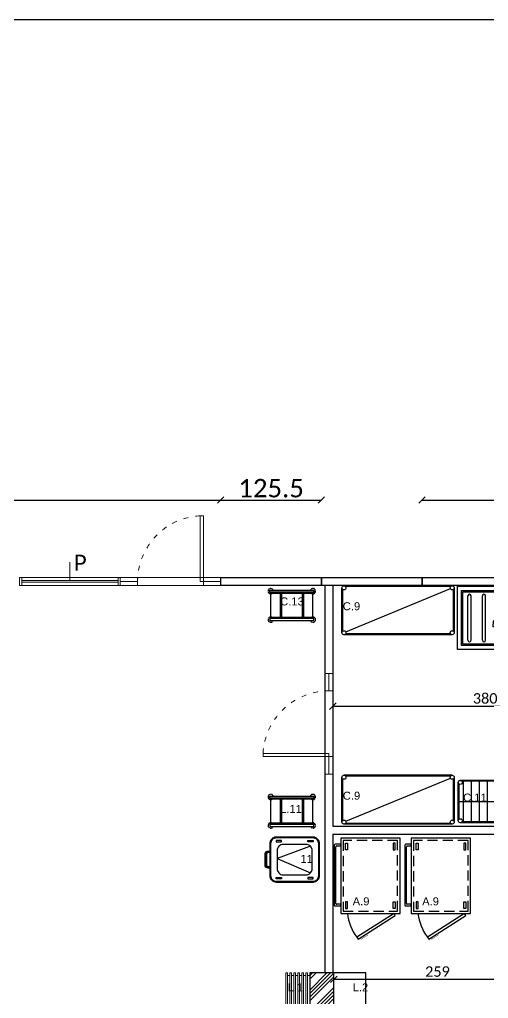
# Model space of a CAD drawing. Header units: millimetres. Extents: x -3516 to 33273, y -7531 to 724.
# Drawn here: x 2545 to 3129, y -2098 to -876 of the extents above; entities that cross this region are included whole.
import ezdxf

# ---------------------------------------------------------------- set-up
doc = ezdxf.new("R2010")
doc.units = ezdxf.units.MM
for name, pattern in [('ACAD_ISO03W100', [30, 12, -18]), ('ACAD_ISO07W100', [3, 0, -3]), ('DASHED', [19.05, 12.7, -6.35]), ('HIDDEN', [0.375, 0.25, -0.125])]:
    doc.linetypes.add(name, pattern=pattern)
for name, color, linetype, lineweight in [('100x120 PEN', 155, 'Continuous', 15), ('DIS-100', 9, 'Continuous', 30), ('GRC- Yazı 1', 3, 'Continuous', 20), ('GRC-Ekipman', 4, 'Continuous', 25), ('KAPI', 37, 'Continuous', 15), ('YAZI', 9, 'Continuous', 20)]:
    doc.layers.add(name, color=color, linetype=linetype, lineweight=lineweight)
doc.layers.add('S2000-002 Çizgi', color=7, linetype='Continuous')
doc.styles.add('ekp-yazı', font='arial.ttf', dxfattribs={"height": 10})
doc.styles.add('VEFA', font='calibri.ttf')
doc.dimstyles.new('VEFA$0', dxfattribs={"dimtxt": 23, "dimasz": 8, "dimexe": 8, "dimexo": 20, "dimgap": 3, "dimtad": 1, "dimdec": 1, "dimdsep": 46, "dimtxsty": 'VEFA', "dimblk": 'OBLIQUE', "dimcen": 2.5, "dimclrd": 256, "dimclre": 256, "dimclrt": 8, "dimadec": 0, "dimazin": 0, "dimtfac": 1, "dimtdec": 1, "dimtix": 1, "dimtmove": 0, "dimatfit": 0, "dimldrblk": 'OBLIQUE', "dimfxl": 1, "dimarcsym": 0})

# ---------------------------------------------------------------- blocks, each defined once
blk = doc.blocks.new('A$Cdef76808')
at = {"layer": '100x120 PEN', "linetype": 'Continuous'}
for p, q in [((62.8, 6), (62.8, 29.1)), ((2.8, 10), (2.8, 0)), ((122.8, 6), (2.8, 6)), ((122.8, 4), (2.8, 4)), ((122.8, 10), (122.8, 0))]:
    blk.add_line(p, q, dxfattribs=at)
blk.add_lwpolyline([(125.5, 0), (0, 0), (0, 10), (125.5, 10)], close=True, dxfattribs=at)
blk = doc.blocks.new('A$Ccb6340a7')
at = {"layer": 'DIS-100', "lineweight": -2}
blk.add_lwpolyline([(10, 125.5), (10, 0), (0, 0), (0, 125.5)], close=True, dxfattribs=at)
blk = doc.blocks.new('ASDQ1234142')
at = {"layer": 'KAPI'}
for p, q in [((177899, 120461.1), (177899, 120451.1)), ((177981, 120461.1), (177981, 120451.1)), ((177899, 120456.1), (177877.3, 120456.1)), ((177981, 120456.1), (178002.8, 120456.1))]:
    blk.add_line(p, q, dxfattribs=at)
at = {"layer": 'KAPI', "linetype": 'Continuous', "ltscale": 0.5}
blk.add_lwpolyline([(177981, 120456.1), (177977, 120456.1), (177977, 120538.1), (177981, 120538.1), (177981, 120456.1)], dxfattribs=at)
at = {"layer": 'KAPI'}
blk.add_lwpolyline([(177877.3, 120451.1), (178002.8, 120451.1), (178002.8, 120461.1), (177877.3, 120461.1)], close=True, dxfattribs=at)
at = {"layer": 'KAPI', "linetype": 'ACAD_ISO03W100', "ltscale": 0.5}
blk.add_arc((177981.2, 120456), 82.2, 92.9167, 179.9475, dxfattribs=at)
blk = doc.blocks.new('_Oblique')
at = {"color": 0, "linetype": 'ByBlock', "lineweight": -2}
blk.add_line((-0.5, -0.5), (0.5, 0.5), dxfattribs=at)
blk = doc.blocks.new('*D30')
at = {"linetype": 'ACAD_ISO07W100', "lineweight": -2, "transparency": 16777216}
for p, q in [((1917, -1476.6), (1917, -1476.1)), ((2795.5, -1476.6), (2795.5, -1476.1))]:
    blk.add_line(p, q, dxfattribs=at)
at = {"linetype": 'Continuous', "lineweight": -2, "transparency": 16777216}
blk.add_line((1917, -1476.1), (2795.5, -1476.1), dxfattribs=at)
at = {"layer": 'Defpoints', "color": 0, "transparency": 16777216}
for p in [(2795.5, -1476.1), (1917, -1572.7), (2795.5, -1572.7)]:
    blk.add_point(p, dxfattribs=at)
at = {"lineweight": -2, "transparency": 16777216, "xscale": 8, "yscale": 8, "zscale": 8, "rotation": 180}
blk.add_blockref('_Oblique', (1917, -1476.1), dxfattribs=at)
at = {"lineweight": -2, "transparency": 16777216, "xscale": 8, "yscale": 8, "zscale": 8}
blk.add_blockref('_Oblique', (2795.5, -1476.1), dxfattribs=at)
at = {"color": 8, "transparency": 16777216, "insert": (2356.3, -1461.3), "char_height": 23, "attachment_point": 5, "style": 'VEFA', "bg_fill": 3, "box_fill_scale": 1.1, "bg_fill_color": 256, "bg_fill_true_color": 13158600, "bg_fill_transparency": 0}
blk.add_mtext('878.5', dxfattribs=at)
blk = doc.blocks.new('*D31')
at = {"linetype": 'ACAD_ISO07W100', "lineweight": -2, "transparency": 16777216}
for p, q in [((2795.5, -1476.6), (2795.5, -1476.1)), ((2921, -1476.6), (2921, -1476.1))]:
    blk.add_line(p, q, dxfattribs=at)
at = {"linetype": 'Continuous', "lineweight": -2, "transparency": 16777216}
blk.add_line((2795.5, -1476.1), (2921, -1476.1), dxfattribs=at)
at = {"layer": 'Defpoints', "color": 0, "transparency": 16777216}
for p in [(2921, -1476.1), (2795.5, -1572.7), (2921, -1572.7)]:
    blk.add_point(p, dxfattribs=at)
at = {"lineweight": -2, "transparency": 16777216, "xscale": 8, "yscale": 8, "zscale": 8, "rotation": 180}
blk.add_blockref('_Oblique', (2795.5, -1476.1), dxfattribs=at)
at = {"lineweight": -2, "transparency": 16777216, "xscale": 8, "yscale": 8, "zscale": 8}
blk.add_blockref('_Oblique', (2921, -1476.1), dxfattribs=at)
at = {"color": 8, "transparency": 16777216, "insert": (2858.3, -1461.3), "char_height": 23, "attachment_point": 5, "style": 'VEFA', "bg_fill": 3, "box_fill_scale": 1.1, "bg_fill_color": 256, "bg_fill_true_color": 13158600, "bg_fill_transparency": 0}
blk.add_mtext('125.5', dxfattribs=at)
blk = doc.blocks.new('*D32')
at = {"linetype": 'ACAD_ISO07W100', "lineweight": -2, "transparency": 16777216}
for p, q in [((3046.5, -1476.6), (3046.5, -1476.1)), ((3799.5, -1476.6), (3799.5, -1476.1))]:
    blk.add_line(p, q, dxfattribs=at)
at = {"linetype": 'Continuous', "lineweight": -2, "transparency": 16777216}
blk.add_line((3046.5, -1476.1), (3799.5, -1476.1), dxfattribs=at)
at = {"layer": 'Defpoints', "color": 0, "transparency": 16777216}
for p in [(3799.5, -1476.1), (3046.5, -1572.7), (3799.5, -1572.7)]:
    blk.add_point(p, dxfattribs=at)
at = {"lineweight": -2, "transparency": 16777216, "xscale": 8, "yscale": 8, "zscale": 8, "rotation": 180}
blk.add_blockref('_Oblique', (3046.5, -1476.1), dxfattribs=at)
at = {"lineweight": -2, "transparency": 16777216, "xscale": 8, "yscale": 8, "zscale": 8}
blk.add_blockref('_Oblique', (3799.5, -1476.1), dxfattribs=at)
at = {"color": 8, "transparency": 16777216, "insert": (3423, -1461.3), "char_height": 23, "attachment_point": 5, "style": 'VEFA', "bg_fill": 3, "box_fill_scale": 1.1, "bg_fill_color": 256, "bg_fill_true_color": 13158600, "bg_fill_transparency": 0}
blk.add_mtext('753', dxfattribs=at)
blk = doc.blocks.new('K.Y.EVY.SPREY Ü.120-80')
at = {"lineweight": 0}
h = blk.add_hatch(color=149, dxfattribs=at)
h.paths.add_polyline_path([(48.7, -41.8, -0.025454), (48.9, -41.3, 0.278063), (44.8, -44.2), (45.3, -44.4, -0.265675)])
h.paths.add_polyline_path([(49.4, -41.3, 0.028094), (48.9, -41.3, 0.025454), (48.7, -41.8, -0.030609), (49.2, -41.8, -0.027259)])
h.paths.add_polyline_path([(49.4, -41.3, 0.027259), (49.2, -41.8, -0.171751), (51.9, -42.7), (51.9, -42.7), (51.9, -42.7, -1.347305), (49.3, -44.6, -0.147228), (49.2, -41.8, 0.030609), (48.7, -41.8, 0.138731), (48.8, -44.7, 1.347306), (52.3, -42.3, 0.162476)])
h.paths.add_polyline_path([(56.5, -39), (56.8, -38.6, 0.483116), (48.9, -41.3, -0.028094), (49.4, -41.3, -0.470681)])
at = {"color": 149, "lineweight": 0}
for p, q in [((58.4, -4.1), (58.4, -10)), ((58.4, -4.1), (58.4, -10)), ((60, -4.1), (58.4, -4.1)), ((60, -4.1), (58.4, -4.1)), ((59.1, -4.1), (59, -12.8)), ((59.9, -10), (60, -4.1)), ((59.9, -10), (60, -4.1)), ((44.5, -44.4), (44, -51.7)), ((44.5, -44.4), (44, -51.7)), ((45.6, -44.4), (44.5, -44.4)), ((45.6, -44.4), (44.5, -44.4)), ((45.9, -51.7), (45.6, -44.4)), ((45.9, -51.7), (45.6, -44.4)), ((44, -51.7), (45.9, -51.7))]:
    blk.add_line(p, q, dxfattribs=at)
at = {"color": 251, "lineweight": 0}
blk.add_line((58.4, -10), (59.9, -10), dxfattribs=at)
blk.add_line((58.4, -10), (59.9, -10), dxfattribs=at)
at = {"color": 251}
for p, q in [((13, -68.5), (13, -13)), ((17, -68.5), (17, -13)), ((31, -68.5), (31, -13)), ((35, -68.5), (35, -13)), ((49, -68.5), (49, -13)), ((53, -68.5), (53, -13)), ((67, -68.5), (67, -13)), ((71, -68.5), (71, -13)), ((85, -68.5), (85, -13)), ((89, -68.5), (89, -13)), ((103, -68.5), (103, -13)), ((107, -68.5), (107, -13))]:
    blk.add_line(p, q, dxfattribs=at)
for points in [[(0, 0), (120, 0), (120, -80), (0, -80)], [(0, 0), (120, 0), (120, -1.5), (0, -1.5)], [(5, -6.5), (115, -6.5), (115, -75), (5, -75)], [(6.5, -8), (113.5, -8), (113.5, -73.5), (6.5, -73.5)]]:
    blk.add_lwpolyline(points, close=True)
at = {"color": 149, "lineweight": 0}
for centre in [(50.4, -3.9), (67.5, -4.1)]:
    blk.add_circle(centre, 1.99, dxfattribs=at)
at = {"color": 251}
for centre, start, end in [((15, -13), 0, 180), ((33, -13), 0, 180), ((51, -13), 0, 180), ((69, -13), 0, 180), ((87, -13), 0, 180), ((105, -13), 0, 180), ((15, -68.5), 180, 0), ((33, -68.5), 180, 0), ((51, -68.5), 180, 0), ((69, -68.5), 180, 0), ((87, -68.5), 180, 0), ((105, -68.5), 180, 0)]:
    blk.add_arc(centre, 2, start, end, dxfattribs=at)
at = {"color": 149, "lineweight": 0}
for centre, radius, start, end in [((63.1, -12.8), 1.6, 359.43, 179.43), ((61.9, -12.8), 2.86, 179.43, 359.43), ((64, -26.1), 3.8, 74.9498, 261.6763), ((69.2, -12.9), 7.64, 179.43, 242.0346), ((67.5, -20.8), 5.53, 105.7663, 225.7833), ((64.7, -23.8), 1.41, 225.7833, 74.9498), ((66.6, -17.7), 2.23, 242.0346, 105.7663), ((58.5, -39.1), 4.98, 103.1199, 200.7743), ((59.6, -35), 3.77, 86.0156, 220.6772), ((57.7, -36), 1.76, 236.8088, 103.1199), ((62.1, -30.6), 3.83, 52.4089, 229.1112), ((60.5, -32.5), 1.37, 229.1112, 116.3243), ((63.7, -28.6), 1.26, 261.6763, 52.4089), ((48.8, -46.1), 4.31, 51.245, 156.7533), ((53.5, -43.1), 4.83, 57.0103, 197.5795), ((50.5, -44.1), 1.7, 197.5795, 51.245), ((55.3, -40.4), 1.54, 200.7743, 57.0103)]:
    blk.add_arc(centre, radius, start, end, dxfattribs=at)
blk.add_solid([(59.9, -10), (58.4, -10), (60, -4.1), (58.4, -4.1)], dxfattribs=at)
blk = doc.blocks.new('istif rafı düz 137-61')
at = {"ltscale": 5}
for p, q in [((66, 0), (-69, 0)), ((64, -1), (-67, -1)), ((66, -61), (-69, -61)), ((64, -60), (-67, -60))]:
    blk.add_line(p, q, dxfattribs=at)
for p, q in [((-71.5, -58.5), (-71.5, -2.5)), ((-70.5, -56.5), (-70.5, -4.5)), ((67.5, -4.5), (67.5, -56.5)), ((67.5, -56.5), (67.5, -4.5)), ((68.5, -2.5), (68.5, -58.5))]:
    blk.add_line(p, q)
at = {"color": 149, "ltscale": 5}
blk.add_line((-66.7, -57.5), (63.7, -3.5), dxfattribs=at)
at = {"ltscale": 5}
for centre in [(-69, -2.5), (66, -2.5), (-69, -58.5), (66, -58.5)]:
    blk.add_circle(centre, 2.5, dxfattribs=at)
blk = doc.blocks.new('A$Cf11adf9e')
at = {"color": 7}
for p, q in [((0, 2.5), (0, 50.5)), ((122, 50.5), (122, 2.5)), ((1, 4.5), (1, 48.5)), ((121, 48.5), (121, 4.5)), ((121, 4.5), (121, 48.5))]:
    blk.add_line(p, q, dxfattribs=at)
at = {"color": 7, "ltscale": 5}
for p, q in [((119.5, 53), (2.5, 53)), ((117.5, 52), (4.5, 52)), ((119.5, 0), (2.5, 0)), ((117.5, 1), (4.5, 1))]:
    blk.add_line(p, q, dxfattribs=at)
at = {"color": 149, "ltscale": 5}
for p, q in [((6, 52), (6, 1)), ((16, 52), (16, 1)), ((26, 52), (26, 1)), ((36, 52), (36, 1)), ((46, 52), (46, 1)), ((56, 52), (56, 1)), ((66, 52), (66, 1)), ((76, 52), (76, 1)), ((86, 52), (86, 1)), ((96, 52), (96, 1)), ((1, 26.5), (121, 26.5)), ((106, 26.5), (106, 1)), ((116, 26.5), (116, 1))]:
    blk.add_line(p, q, dxfattribs=at)
at = {"color": 7, "ltscale": 5}
for centre in [(2.5, 50.5), (119.5, 50.5), (2.5, 2.5), (119.5, 2.5)]:
    blk.add_circle(centre, 2.5, dxfattribs=at)
at = {"layer": 'GRC- Yazı 1', "color": 242, "true_color": 0xcd2027, "style": 'ekp-yazı'}
blk.add_text('122*53', height=5.43, dxfattribs=at).set_placement((96.1, 35.8))
blk = doc.blocks.new('Nötr Servis Ünit. L150')
at = {"lineweight": 0}
h = blk.add_hatch(dxfattribs=at)
h.set_pattern_fill('ANSI34', color=251, style=0)
h.set_pattern_definition([(45, (-4685.962, -917.217), (-13.470384, 13.470384), []), (45, (-4681.472, -917.217), (-13.470384, 13.470384), []), (45, (-4676.982, -917.217), (-13.470384, 13.470384), []), (45, (-4672.492, -917.217), (-13.470384, 13.470384), [])])
h.paths.add_polyline_path([(0, -40), (0, -70), (-150, -70), (-150, -40)])
for points in [[(-150, 0), (0, 0), (0, -70), (-150, -70)], [(-150, -40), (0, -40), (0, -70), (-150, -70)]]:
    blk.add_lwpolyline(points, close=True)
at = {"color": 45, "lineweight": 0}
for points in [[(-150, -75), (0, -75), (0, -73), (-150, -73)], [(-147, -73), (-3, -73), (-3, -70), (-147, -70)], [(-150, -80), (0, -80), (0, -78), (-150, -78)], [(-150, -85), (0, -85), (0, -83), (-150, -83)], [(-147, -78), (-3, -78), (-3, -75), (-147, -75)], [(-147, -83), (-3, -83), (-3, -80), (-147, -80)], [(-147, -88), (-3, -88), (-3, -85), (-147, -85)], [(-147, -88), (-3, -88), (-3, -85), (-147, -85)], [(-147, -88), (-3, -88), (-3, -85), (-147, -85)], [(-150, -90), (0, -90), (0, -88), (-150, -88)], [(-150, -95), (0, -95), (0, -93), (-150, -93)], [(-147, -93), (-3, -93), (-3, -90), (-147, -90)], [(-147, -93), (-3, -93), (-3, -90), (-147, -90)], [(-147, -98), (-3, -98), (-3, -95), (-147, -95)], [(-150, -100), (0, -100), (0, -98), (-150, -98)]]:
    blk.add_lwpolyline(points, close=True, dxfattribs=at)
blk = doc.blocks.new('ARB. GN 1.1 17 raflı')
at = {"ltscale": 5}
for p, q in [((-35.5, 0), (-33.9, -1.7)), ((-2.5, 0), (-4.1, -1.7)), ((-3.7, -1.2), (-34.3, -1.2)), ((-33.9, -1.7), (-33.9, -12.9)), ((-4.1, -1.7), (-4.1, -12.9)), ((-33.9, -14.6), (-33.9, -40.4)), ((-4.1, -14.6), (-4.1, -40.4)), ((-33.9, -42.1), (-33.9, -53.7)), ((-4.1, -42.1), (-4.1, -53.7)), ((-35.5, -55), (-33.9, -53.3)), ((-3.7, -53.8), (-34.3, -53.8)), ((-2.5, -55), (-4.1, -53.3))]:
    blk.add_line(p, q, dxfattribs=at)
at = {"color": 253, "ltscale": 5}
for p, q in [((-35.5, -10.4), (-34.7, -10.4)), ((-34.7, -17.1), (-34.7, -10.4)), ((-3.3, -17.1), (-3.3, -10.4)), ((-3.3, -10.4), (-2.5, -10.4)), ((-35.5, -17.1), (-34.7, -17.1)), ((-34.7, -12.9), (-3.3, -12.9)), ((-34.7, -14.6), (-3.3, -14.6)), ((-3.3, -17.1), (-2.5, -17.1)), ((-35.5, -37.9), (-34.7, -37.9)), ((-35.5, -44.6), (-34.7, -44.6)), ((-34.7, -37.9), (-34.7, -44.6)), ((-34.7, -40.4), (-3.3, -40.4)), ((-34.7, -42.1), (-3.3, -42.1)), ((-3.3, -37.9), (-3.3, -44.6)), ((-3.3, -37.9), (-2.5, -37.9)), ((-3.3, -44.6), (-2.5, -44.6))]:
    blk.add_line(p, q, dxfattribs=at)
at = {"ltscale": 5}
for points in [[(-35.5, -55), (-38, -55), (-38, 0), (-35.5, 0)], [(0, 0), (-2.5, 0), (-2.5, -55), (0, -55)]]:
    blk.add_lwpolyline(points, close=True, dxfattribs=at)
at = {"color": 253, "linetype": 'HIDDEN', "ltscale": 5}
for centre, start, end in [((-36.8, -1.2), 331.045, 247.9757), ((-1.2, -1.2), 292.0243, 208.955), ((-36.8, -53.8), 112.0243, 28.955), ((-1.2, -53.8), 151.045, 67.9757)]:
    blk.add_arc(centre, 3.3, start, end, dxfattribs=at)
blk = doc.blocks.new('A$C131D4DE8')
at = {"layer": 'S2000-002 Çizgi'}
for p, q in [((0, 118), (0, 117)), ((0, 117), (0, 43)), ((8, 119), (1, 119)), ((2, 45), (2, 116)), ((3, 117), (8, 117)), ((8, 117), (8, 119)), ((1, 42), (8, 42)), ((8, 44), (3, 44)), ((8, 42), (8, 44))]:
    blk.add_line(p, q, dxfattribs=at)
for points in [[(8, 32.5), (82, 32.5), (82, 126.5), (8, 126.5)], [(29.8, 0.4), (76.1, 30), (74.5, 32.5), (28.2, 2.9)]]:
    blk.add_lwpolyline(points, close=True, dxfattribs=at)
at = {"layer": 'S2000-002 Çizgi', "linetype": 'DASHED'}
for points in [[(11, 35.5), (79, 35.5), (79, 123.5), (11, 123.5)], [(14, 120.4), (16.6, 120.4), (16.6, 112), (14, 112)], [(76, 120.4), (73.4, 120.4), (73.4, 112), (76, 112)], [(14, 38.7), (16.6, 38.7), (16.6, 47.1), (14, 47.1)], [(76, 38.7), (73.4, 38.7), (73.4, 47.1), (76, 47.1)]]:
    blk.add_lwpolyline(points, close=True, dxfattribs=at)
at = {"layer": 'S2000-002 Çizgi', "const_width": 0.5}
blk.add_lwpolyline([(32.3, 2), (33.4, 0.3), (40.3, 4.8), (42.1, 5.9)], dxfattribs=at)
at = {"layer": 'S2000-002 Çizgi'}
for centre, radius, start, end in [((1, 118), 1, 90, 180), ((3, 116), 1, 90, 180), ((1, 43), 1, 180, 270), ((3, 45), 1, 180, 270), ((78.5, 40.2), 62.7, 187.0296, 216.5495)]:
    blk.add_arc(centre, radius, start, end, dxfattribs=at)
blk = doc.blocks.new('Rubbermaid.240lt')
at = {"color": 251}
for p, q in [((11.3, 56.5), (26.5, 14.9)), ((26.5, 14.9), (44.7, 56.5))]:
    blk.add_line(p, q, dxfattribs=at)
for points in [[(0, 59.9), (0, 13.9, 0.414214), (8, 5.9), (48, 5.9, 0.414214), (56, 13.9), (56, 59.9, 0.414214), (48, 67.9), (8, 67.9, 0.414214)], [(1, 59.9), (1, 13.9, 0.414214), (8, 6.9), (48, 6.9, 0.414214), (55, 13.9), (55, 59.9, 0.414214), (48, 66.9), (8, 66.9, 0.414214)]]:
    blk.add_lwpolyline(points, format="xyb", close=True)
for points in [[(4, 60.1), (5.8, 60.1), (5.8, 53.3), (4, 53.3)], [(52, 60.1), (50.2, 60.1), (50.2, 53.3), (52, 53.3)], [(4, 13.7), (5.8, 13.7), (5.8, 20.4), (4, 20.4)], [(52, 13.7), (50.2, 13.7), (50.2, 20.4), (52, 20.4)]]:
    blk.add_lwpolyline(points, close=True, dxfattribs=at)
for points in [[(9, 50.9), (9, 22.9, 0.414214), (17, 14.9), (39, 14.9, 0.414214), (47, 22.9), (47, 50.9, 0.414214), (39, 58.9), (17, 58.9, 0.414214)], [(19.3, 5.9), (19.3, 4, 0.414214), (21.3, 2), (34.7, 2, 0.414214), (36.7, 4), (36.7, 5.9), (38.7, 5.9), (38.7, 4, -0.414214), (34.7, 0), (21.3, 0, -0.414214), (17.3, 4), (17.3, 5.9)]]:
    blk.add_lwpolyline(points, format="xyb", close=True, dxfattribs=at)
blk.add_lwpolyline([(18.3, 5.9), (18.3, 4, 0.414214), (21.3, 1), (34.7, 1, 0.414214), (37.7, 4), (37.7, 5.9)], format="xyb", dxfattribs=at)
blk = doc.blocks.new('*D187')
at = {"linetype": 'ACAD_ISO07W100', "lineweight": -2, "transparency": 16777216}
for p, q in [((2935.3, -1732.9), (2935.3, -1733.4)), ((3315.4, -1732.9), (3315.4, -1733.4))]:
    blk.add_line(p, q, dxfattribs=at)
at = {"linetype": 'Continuous', "lineweight": -2, "transparency": 16777216}
blk.add_line((2935.3, -1733.4), (3315.4, -1733.4), dxfattribs=at)
at = {"layer": 'Defpoints', "color": 0, "transparency": 16777216}
for p in [(3315.4, -1682.7), (2935.3, -1692.7), (3315.4, -1733.4)]:
    blk.add_point(p, dxfattribs=at)
at = {"lineweight": -2, "transparency": 16777216, "xscale": 8, "yscale": 8, "zscale": 8, "rotation": 180}
blk.add_blockref('_Oblique', (2935.3, -1733.4), dxfattribs=at)
at = {"lineweight": -2, "transparency": 16777216, "xscale": 8, "yscale": 8, "zscale": 8}
blk.add_blockref('_Oblique', (3315.4, -1733.4), dxfattribs=at)
at = {"color": 8, "transparency": 16777216, "insert": (3125.3, -1723.8), "char_height": 13, "attachment_point": 5, "style": 'VEFA', "bg_fill": 3, "box_fill_scale": 1.1, "bg_fill_color": 256, "bg_fill_true_color": 13158600, "bg_fill_transparency": 0}
blk.add_mtext('380', dxfattribs=at)
blk = doc.blocks.new('*D194')
at = {"linetype": 'Continuous', "lineweight": -2, "transparency": 16777216}
blk.add_line((2936.5, -2074.6), (3195.1, -2074.6), dxfattribs=at)
at = {"layer": 'Defpoints', "color": 0, "transparency": 16777216}
for p in [(2936.5, -2066.7), (3195.1, -2074.6), (3195.1, -2094)]:
    blk.add_point(p, dxfattribs=at)
at = {"lineweight": -2, "transparency": 16777216, "xscale": 8, "yscale": 8, "zscale": 8, "rotation": 180}
blk.add_blockref('_Oblique', (2936.5, -2074.6), dxfattribs=at)
at = {"lineweight": -2, "transparency": 16777216, "xscale": 8, "yscale": 8, "zscale": 8}
blk.add_blockref('_Oblique', (3195.1, -2074.6), dxfattribs=at)
at = {"color": 8, "transparency": 16777216, "insert": (3065.8, -2065), "char_height": 13, "attachment_point": 5, "style": 'VEFA', "bg_fill": 3, "box_fill_scale": 1.1, "bg_fill_color": 256, "bg_fill_true_color": 13158600, "bg_fill_transparency": 0}
blk.add_mtext('259', dxfattribs=at)

msp = doc.modelspace()

# ---------------------------------------------------------------- linework, layer by layer
for p, q in [((2925.108, -1582.685), (2925.108, -2066.685)), ((2935.108, -1582.685), (2935.108, -1883.392)), ((2935.108, -1883.392), (3922.785, -1883.392)), ((2935.108, -1893.392), (3922.785, -1893.392)), ((2935.108, -1893.392), (2935.108, -2066.685))]:
    msp.add_line(p, q)

# ---------------------------------------------------------------- block references
for name, p in [('ASDQ1234142', (-175207.254, -122033.792)), ('A$Cdef76808', (2544.529, -1582.685))]:
    msp.add_blockref(name, p)
at = {"rotation": 90}
for p in [(2921.029, -1582.685), (3046.529, -1582.685), (3172.029, -1582.685)]:
    msp.add_blockref('A$Ccb6340a7', p, dxfattribs=at)
at = {"xscale": -1, "rotation": 90}
msp.add_blockref('ASDQ1234142', (123386.364, 176184.598), dxfattribs=at)
at = {"layer": 'GRC-Ekipman', "rotation": 270}
for name, p in [('ARB. GN 1.1 17 raflı', (2911.597, -1626.62)), ('ARB. GN 1.1 17 raflı', (2911.597, -1883.66)), ('Rubbermaid.240lt', (2850.736, -1897.091, 0))]:
    msp.add_blockref(name, p, dxfattribs=at)
at = {"layer": 'GRC-Ekipman'}
for name, p in [('istif rafı düz 137-61', (3018.173, -1583.151)), ('K.Y.EVY.SPREY Ü.120-80', (3090.785, -1582.685)), ('istif rafı düz 137-61', (3018.173, -1819.783)), ('A$Cf11adf9e', (3091.781, -1879.116))]:
    msp.add_blockref(name, p, dxfattribs=at)
at = {"layer": 'GRC-Ekipman', "xscale": -1, "rotation": 270}
msp.add_blockref('Nötr Servis Ünit. L150', (2976.529, -2066.685), dxfattribs=at)
at = {"layer": 'S2000-002 Çizgi'}
for p in [(2937.108, -2024.927), (3025.115, -2024.927)]:
    msp.add_blockref('A$C131D4DE8', p, dxfattribs=at)

# ---------------------------------------------------------------- texts
at = {"layer": 'GRC- Yazı 1', "color": 6, "style": 'ekp-yazı'}
for s, p in [('C.13', (2869.52, -1607.62)), ('C.9', (2947.668, -1613.651)), ('C.9', (2947.668, -1850.283)), ('C.11', (3097.781, -1852.616)), ('L.11', (2869.52, -1866.74)), ('11', (2894.886, -1929.175)), ('A.9', (2960.005, -1982.24)), ('A.9', (3046.73, -1982.24)), ('L.1', (2878.952, -2089.667)), ('L.2', (2960.005, -2089.667))]:
    msp.add_text(s, height=10, dxfattribs=at).set_placement(p)
at = {"layer": 'YAZI', "linetype": 'Continuous', "lineweight": -2, "insert": (2612.096, -1544.321), "char_height": 20, "attachment_point": 1, "style": 'VEFA'}
msp.add_mtext_dynamic_manual_height_columns('P', width=22.23065, gutter_width=12.5, heights=[0], dxfattribs=at)

# ---------------------------------------------------------------- next in the draw order: dimensions: what is measured, and where the dimension line sits
for base, p1, p2, picture, middle in [((2795.529, -1476.081), (1917.029, -1572.685), (2795.529, -1572.685), '*D30', (2356.279, -1461.298)), ((3799.529, -1476.081), (3046.529, -1572.685), (3799.529, -1572.685), '*D32', (3423.029, -1461.298))]:
    dim = msp.add_linear_dim(base=base, p1=p1, p2=p2, dimstyle='VEFA$0', override={"dimexe": 0, "dimtmove": 1, "dimfxl": 0.5, "dimfxlon": 1, "dimtfill": 1, "dimarcsym": 1})
    dim.commit()
    dim.dimension.update_dxf_attribs({"geometry": picture, "text_midpoint": middle})

# ---------------------------------------------------------------- next in the draw order: dimensions: what is measured, and where the dimension line sits
dim = msp.add_linear_dim(base=(2921.029, -1476.081), p1=(2795.529, -1572.685), p2=(2921.029, -1572.685), dimstyle='VEFA$0', override={"dimexe": 0, "dimtmove": 1, "dimfxl": 0.5, "dimfxlon": 1, "dimtfill": 1, "dimarcsym": 1})
dim.commit()
dim.dimension.update_dxf_attribs({"geometry": '*D31', "text_midpoint": (2858.279, -1461.298)})

# ---------------------------------------------------------------- next in the draw order: linework, layer by layer
msp.add_lwpolyline([(1649.679, -875.905), (7849.679, -875.905), (7849.679, -3667.462), (1649.679, -3667.462)])

# ---------------------------------------------------------------- next in the draw order: dimensions: what is measured, and where the dimension line sits
for base, p1, p2, picture, middle in [((3315.436, -1733.444), (2935.257, -1692.685), (3315.436, -1682.685), '*D187', (3125.346, -1723.784)), ((3195.1, -2074.628), (2936.529, -2066.685), (3195.1, -2093.967), '*D194', (3065.815, -2064.968))]:
    dim = msp.add_linear_dim(base=base, p1=p1, p2=p2, dimstyle='VEFA$0', override={"dimtxt": 13, "dimexe": 0, "dimdec": 0, "dimtmove": 1, "dimfxl": 0.5, "dimfxlon": 1, "dimtfill": 1, "dimarcsym": 1})
    dim.commit()
    dim.dimension.update_dxf_attribs({"geometry": picture, "text_midpoint": middle})

doc.saveas('drawing.dxf')
